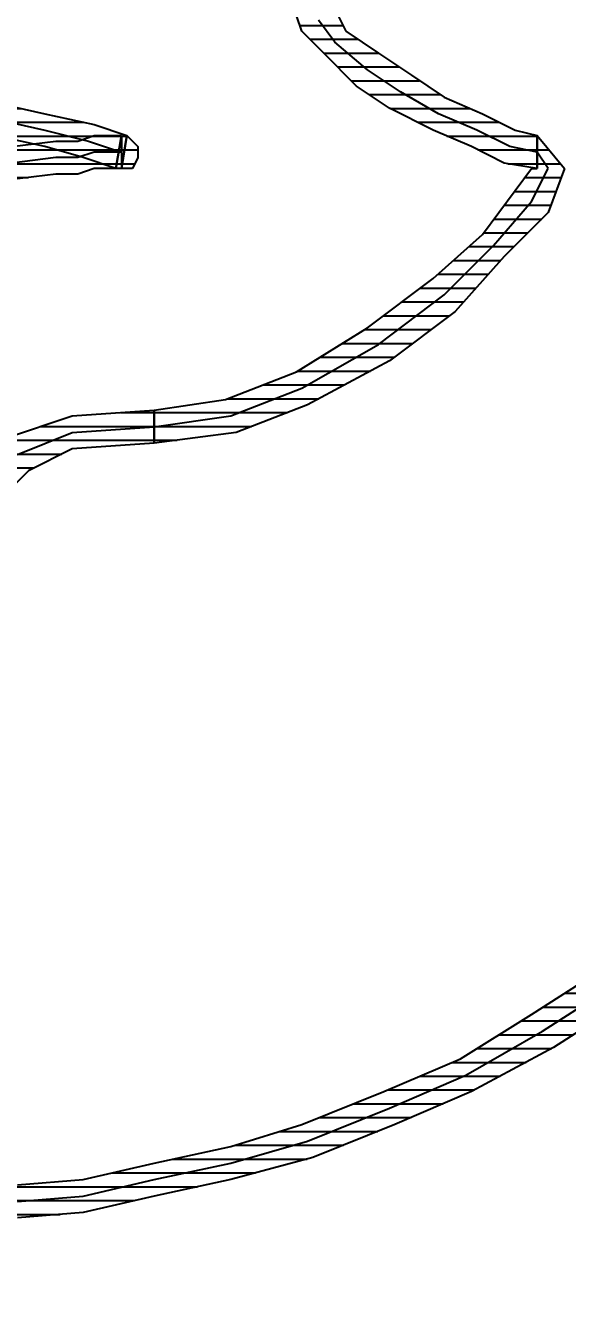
# Model space of a CAD drawing. Header units: millimetres. Extents: x 322668 to 332469, y 13187 to 20117.
# Drawn here: x 327623.18 to 327628.08, y 15746.76 to 15758.4 of the extents above; entities that cross this region are included whole.
import ezdxf

# ---------------------------------------------------------------- set-up
doc = ezdxf.new("R2010")
doc.units = ezdxf.units.MM
doc.header["$LTSCALE"] = 50
doc.header["$MEASUREMENT"] = 0
doc.header["$PDMODE"] = 3
doc.header["$PDSIZE"] = -0.5
doc.layers.get('0').update_dxf_attribs({"linetype": 'CONTINUOUS'})
doc.layers.get('DEFPOINTS').update_dxf_attribs({"linetype": 'CONTINUOUS'})
doc.layers.add('MIM_OLCU-DIS', color=1, linetype='CONTINUOUS')
doc.styles.add('OLCU', font='TSIMPLEX.SHX', dxfattribs={"width": 0.7})
doc.dimstyles.new('200-OLCU-DIŞ', dxfattribs={"dimtxt": 30, "dimasz": 10, "dimexe": 0, "dimexo": 0, "dimgap": 10, "dimtad": 1, "dimdec": 1, "dimdsep": 46, "dimtxsty": 'OLCU', "dimblk1": 'DOT', "dimblk2": 'DOT', "dimsah": 1, "dimcen": 0, "dimclrd": 7, "dimclre": 7, "dimclrt": 4, "dimadec": 0, "dimazin": 0, "dimtfac": 1, "dimtdec": 1, "dimtix": 1, "dimtmove": 2, "dimatfit": 3, "dimldrblk": 'DOT', "dimfxl": 0, "dimtolj": 1, "dimarcsym": 0})
pattern_1 = [(360, (-5108.51305, -673.59423), (1e-16, 0.125), [25])]

# ---------------------------------------------------------------- blocks, each defined once
blk = doc.blocks.new('_DOT')
at = {"color": 0, "linetype": 'ByBlock'}
blk.add_line((-0.5, 0), (-1, 0), dxfattribs=at)
at = {"color": 0, "linetype": 'ByBlock', "const_width": 0.5}
blk.add_lwpolyline([(-0.25, 0, 1), (0.25, 0, 1)], format="xyb", close=True, dxfattribs=at)
blk = doc.blocks.new('*D159')
at = {"layer": 'DEFPOINTS', "color": 0}
for p in [(329577.746, 18407.964, -57.501), (327588.544, 14892.995), (330092.587, 14892.995)]:
    blk.add_point(p, dxfattribs=at)
at = {"layer": 'MIM_OLCU-DIS', "color": 7, "lineweight": -2}
for p, q in [((330052.834, 18407.964), (330092.587, 18407.964)), ((330092.587, 18397.964), (330092.587, 14902.995)), ((330052.587, 14892.995), (330092.587, 14892.995))]:
    blk.add_line(p, q, dxfattribs=at)
at = {"layer": 'MIM_OLCU-DIS', "color": 7, "lineweight": -2, "xscale": 10, "yscale": 10, "zscale": 10}
for p, rotation in [((330092.587, 18407.964), 90), ((330092.587, 14892.995), 270)]:
    blk.add_blockref('_DOT', p, dxfattribs=dict(at, rotation=rotation))
at = {"layer": 'MIM_OLCU-DIS', "color": 4, "insert": (330067.587, 16650.479), "char_height": 30, "attachment_point": 5, "rotation": 90, "style": 'OLCU'}
blk.add_mtext('\\A1;3515', dxfattribs=at)
blk = doc.blocks.new('by')
at = {"ltscale": 30}
h = blk.add_hatch(dxfattribs=at)
h.set_pattern_fill('DC_LINES', color=256, scale=0.1, style=0)
h.set_pattern_definition(pattern_1)
edge = h.paths.add_edge_path(flags=0)
edge.add_line((6409.858, 2224.21), (6409.808, 2224.21))
edge.add_line((6409.808, 2224.21), (6409.907, 2224.111))
edge.add_line((6409.907, 2224.111), (6410.007, 2223.912))
edge.add_line((6410.007, 2223.912), (6410.303, 2223.714))
edge.add_line((6410.303, 2223.714), (6410.6, 2223.515))
edge.add_line((6410.6, 2223.515), (6410.897, 2223.316))
edge.add_line((6410.897, 2223.316), (6411.243, 2223.167))
edge.add_line((6411.243, 2223.167), (6411.54, 2223.018))
edge.add_line((6411.54, 2223.018), (6411.738, 2222.969))
edge.add_line((6411.738, 2222.969), (6411.738, 2222.671))
edge.add_line((6411.738, 2222.671), (6411.441, 2222.72))
edge.add_line((6411.441, 2222.72), (6411.144, 2222.869))
edge.add_line((6411.144, 2222.869), (6410.798, 2223.018))
edge.add_line((6410.798, 2223.018), (6410.402, 2223.217))
edge.add_line((6410.402, 2223.217), (6410.105, 2223.416))
edge.add_line((6410.105, 2223.416), (6409.808, 2223.714))
edge.add_line((6409.808, 2223.714), (6409.61, 2223.912))
edge.add_line((6409.61, 2223.912), (6409.511, 2224.21))
edge.add_line((6409.511, 2224.21), (6409.462, 2224.21))
h = blk.add_hatch(dxfattribs=at)
h.set_pattern_fill('DC_LINES', color=256, scale=0.1, style=0)
h.set_pattern_definition(pattern_1)
edge = h.paths.add_edge_path(flags=0)
edge.add_line((6407.977, 2222.969), (6407.928, 2222.671))
edge.add_line((6407.928, 2222.671), (6407.632, 2222.77))
edge.add_line((6407.632, 2222.77), (6407.285, 2222.869))
edge.add_line((6407.285, 2222.869), (6406.84, 2222.969))
edge.add_line((6406.84, 2222.969), (6406.345, 2223.068))
edge.add_line((6406.345, 2223.068), (6405.9, 2223.167))
edge.add_line((6405.9, 2223.167), (6405.455, 2223.217))
edge.add_line((6405.455, 2223.217), (6405.058, 2223.316))
edge.add_line((6405.058, 2223.316), (6404.861, 2223.366))
edge.add_line((6404.861, 2223.366), (6404.96, 2223.664))
edge.add_line((6404.96, 2223.664), (6405.158, 2223.614))
edge.add_line((6405.158, 2223.614), (6405.455, 2223.515))
edge.add_line((6405.455, 2223.515), (6405.9, 2223.465))
edge.add_line((6405.9, 2223.465), (6406.345, 2223.366))
edge.add_line((6406.345, 2223.366), (6406.84, 2223.267))
edge.add_line((6406.84, 2223.267), (6407.285, 2223.167))
edge.add_line((6407.285, 2223.167), (6407.73, 2223.068))
edge.add_line((6407.73, 2223.068), (6408.027, 2222.969))
edge.add_line((6408.027, 2222.969), (6407.977, 2222.671))
edge.add_line((6407.977, 2222.671), (6408.027, 2222.969))
edge.add_line((6408.027, 2222.969), (6408.126, 2222.869))
edge.add_line((6408.126, 2222.869), (6408.126, 2222.77))
edge.add_line((6408.126, 2222.77), (6408.077, 2222.671))
edge.add_line((6408.077, 2222.671), (6407.928, 2222.671))
h = blk.add_hatch(dxfattribs=at)
h.set_pattern_fill('DC_LINES', color=256, scale=0.1, style=0)
h.set_pattern_definition(pattern_1)
edge = h.paths.add_edge_path(flags=0)
edge.add_line((6406.988, 2222.869), (6407.384, 2222.919))
edge.add_line((6407.384, 2222.919), (6407.582, 2222.919))
edge.add_line((6407.582, 2222.919), (6407.73, 2222.969))
edge.add_line((6407.73, 2222.969), (6407.977, 2222.969))
edge.add_line((6407.977, 2222.969), (6407.977, 2222.671))
edge.add_line((6407.977, 2222.671), (6407.73, 2222.671))
edge.add_line((6407.73, 2222.671), (6407.582, 2222.621))
edge.add_line((6407.582, 2222.621), (6407.384, 2222.621))
edge.add_line((6407.384, 2222.621), (6406.988, 2222.571))
h = blk.add_hatch(dxfattribs=at)
h.set_pattern_fill('DC_LINES', color=256, scale=0.1, style=0)
h.set_pattern_definition(pattern_1)
edge = h.paths.add_edge_path(flags=0)
edge.add_line((6411.738, 2222.969), (6411.985, 2222.671))
edge.add_line((6411.985, 2222.671), (6411.837, 2222.273))
edge.add_line((6411.837, 2222.273), (6411.441, 2221.876))
edge.add_line((6411.441, 2221.876), (6410.996, 2221.379))
edge.add_line((6410.996, 2221.379), (6410.402, 2220.932))
edge.add_line((6410.402, 2220.932), (6409.66, 2220.535))
edge.add_line((6409.66, 2220.535), (6409.016, 2220.286))
edge.add_line((6409.016, 2220.286), (6408.274, 2220.187))
edge.add_line((6408.274, 2220.187), (6408.274, 2220.485))
edge.add_line((6408.274, 2220.485), (6408.918, 2220.584))
edge.add_line((6408.918, 2220.584), (6409.561, 2220.833))
edge.add_line((6409.561, 2220.833), (6410.204, 2221.23))
edge.add_line((6410.204, 2221.23), (6410.798, 2221.677))
edge.add_line((6410.798, 2221.677), (6411.243, 2222.074))
edge.add_line((6411.243, 2222.074), (6411.54, 2222.472))
edge.add_line((6411.54, 2222.472), (6411.688, 2222.671))
edge.add_line((6411.688, 2222.671), (6411.738, 2222.671))
h = blk.add_hatch(dxfattribs=at)
h.set_pattern_fill('DC_LINES', color=256, scale=0.1, style=0)
h.set_pattern_definition(pattern_1)
h.paths.add_polyline_path([(6416.339, 2220.932), (6415.993, 2219.839), (6415.548, 2218.846), (6415.102, 2217.902), (6414.558, 2217.107), (6413.915, 2216.412), (6413.271, 2215.766), (6412.579, 2215.17), (6411.886, 2214.723), (6411.144, 2214.325), (6410.452, 2214.027), (6409.71, 2213.729), (6408.968, 2213.53), (6408.274, 2213.381), (6407.632, 2213.232), (6407.038, 2213.183), (6406.444, 2213.133), (6406.444, 2213.431), (6407.038, 2213.481), (6407.632, 2213.53), (6408.274, 2213.679), (6408.968, 2213.829), (6409.61, 2214.027), (6410.352, 2214.325), (6411.045, 2214.623), (6411.688, 2215.021), (6412.381, 2215.468), (6413.074, 2215.964), (6413.717, 2216.61), (6414.261, 2217.306), (6414.805, 2218.1), (6415.251, 2218.945), (6415.696, 2219.938), (6416.042, 2221.031), (6416.141, 2221.131), (6416.24, 2221.131), (6416.339, 2221.081)], flags=0)
h = blk.add_hatch(dxfattribs=at)
h.set_pattern_fill('DC_LINES', color=256, scale=0.1, style=0)
h.set_pattern_definition(pattern_1)
edge = h.paths.add_edge_path(flags=0)
edge.add_line((6408.274, 2220.187), (6407.533, 2220.137))
edge.add_line((6407.533, 2220.137), (6407.136, 2219.938))
edge.add_line((6407.136, 2219.938), (6406.938, 2219.74))
edge.add_line((6406.938, 2219.74), (6406.84, 2219.491))
edge.add_line((6406.84, 2219.491), (6406.84, 2219.193))
edge.add_line((6406.84, 2219.193), (6406.889, 2218.846))
edge.add_line((6406.889, 2218.846), (6406.938, 2218.597))
edge.add_line((6406.938, 2218.597), (6407.038, 2218.399))
edge.add_line((6407.038, 2218.399), (6406.641, 2218.399))
edge.add_line((6406.641, 2218.399), (6406.641, 2218.597))
edge.add_line((6406.641, 2218.597), (6406.593, 2218.846))
edge.add_line((6406.593, 2218.846), (6406.543, 2219.193))
edge.add_line((6406.543, 2219.193), (6406.543, 2219.491))
edge.add_line((6406.543, 2219.491), (6406.641, 2219.938))
edge.add_line((6406.641, 2219.938), (6406.938, 2220.236))
edge.add_line((6406.938, 2220.236), (6407.533, 2220.435))
edge.add_line((6407.533, 2220.435), (6408.274, 2220.485))
for p, q in [((6409.61, 2223.912, -4.505), (6409.511, 2224.21, -4.505)), ((6409.907, 2223.813, -4.505), (6409.759, 2224.012, -4.505)), ((6409.907, 2224.111, -4.505), (6410.007, 2223.912, -4.505)), ((6409.808, 2223.714, -4.505), (6409.61, 2223.912, -4.505)), ((6410.007, 2223.912, -4.505), (6410.303, 2223.714, -4.505)), ((6410.204, 2223.565, -4.505), (6409.907, 2223.813, -4.505)), ((6410.105, 2223.416, -4.505), (6409.808, 2223.714, -4.505)), ((6410.303, 2223.714, -4.505), (6410.6, 2223.515, -4.505)), ((6410.501, 2223.366, -4.505), (6410.204, 2223.565, -4.505)), ((6410.6, 2223.515, -4.505), (6410.897, 2223.316, -4.505)), ((6410.402, 2223.217, -4.505), (6410.105, 2223.416, -4.505)), ((6410.847, 2223.167, -4.505), (6410.501, 2223.366, -4.505)), ((6410.897, 2223.316, -4.505), (6411.243, 2223.167, -4.505)), ((6406.84, 2223.267, -4.505), (6407.285, 2223.167, -4.505)), ((6410.798, 2223.018, -4.505), (6410.402, 2223.217, -4.505)), ((6406.84, 2223.118, -4.505), (6407.285, 2223.018, -4.505)), ((6407.285, 2223.167, -4.505), (6407.73, 2223.068, -4.505)), ((6411.193, 2223.018, -4.505), (6410.847, 2223.167, -4.505)), ((6411.243, 2223.167, -4.505), (6411.54, 2223.018, -4.505)), ((6407.285, 2222.869, -4.505), (6406.84, 2222.969, -4.505)), ((6407.285, 2223.018, -4.505), (6407.68, 2222.919, -4.505)), ((6407.582, 2222.919, -4.505), (6407.73, 2222.969, -4.505)), ((6407.73, 2223.068, -4.505), (6408.027, 2222.969, -4.505)), ((6407.73, 2222.969, -4.505), (6407.977, 2222.969, -4.505)), ((6407.977, 2222.969, -4.505), (6407.928, 2222.671, -4.505)), ((6407.928, 2222.671, -4.505), (6407.977, 2222.969, -4.505)), ((6408.027, 2222.969, -4.505), (6407.977, 2222.671, -4.505)), ((6407.977, 2222.671, -4.505), (6408.027, 2222.969, -4.505)), ((6407.977, 2222.969, -4.505), (6407.977, 2222.969, -4.505)), ((6407.977, 2222.969, -4.505), (6407.977, 2222.671, -4.505)), ((6408.027, 2222.969, -4.505), (6408.126, 2222.869, -4.505)), ((6411.144, 2222.869, -4.505), (6410.798, 2223.018, -4.505)), ((6411.49, 2222.869, -4.505), (6411.193, 2223.018, -4.505)), ((6411.54, 2223.018, -4.505), (6411.738, 2222.969, -4.505)), ((6411.738, 2222.969, -4.505), (6411.738, 2222.969, -4.505)), ((6411.738, 2222.969, -4.505), (6411.985, 2222.671, -4.505)), ((6411.738, 2222.671, -4.505), (6411.738, 2222.969, -4.505)), ((6411.738, 2222.969, -4.505), (6411.738, 2222.969, -4.505)), ((6411.738, 2222.969, -4.505), (6411.738, 2222.671, -4.505)), ((6406.988, 2222.869, -4.505), (6407.384, 2222.919, -4.505)), ((6407.632, 2222.77, -4.505), (6407.285, 2222.869, -4.505)), ((6407.384, 2222.919, -4.505), (6407.582, 2222.919, -4.505)), ((6407.68, 2222.919, -4.505), (6407.977, 2222.82, -4.505)), ((6408.126, 2222.869, -4.505), (6408.126, 2222.77, -4.505)), ((6411.441, 2222.72, -4.505), (6411.144, 2222.869, -4.505)), ((6411.738, 2222.82, -4.505), (6411.49, 2222.869, -4.505)), ((6407.384, 2222.77, -4.505), (6406.988, 2222.72, -4.505)), ((6407.582, 2222.77, -4.505), (6407.384, 2222.77, -4.505)), ((6407.73, 2222.82, -4.505), (6407.582, 2222.77, -4.505)), ((6407.928, 2222.671, -4.505), (6407.632, 2222.77, -4.505)), ((6407.977, 2222.82, -4.505), (6407.73, 2222.82, -4.505)), ((6408.126, 2222.77, -4.505), (6408.077, 2222.671, -4.505)), ((6411.837, 2222.671, -4.505), (6411.738, 2222.82, -4.505)), ((6407.384, 2222.621, -4.505), (6406.988, 2222.571, -4.505)), ((6407.582, 2222.621, -4.505), (6407.384, 2222.621, -4.505)), ((6407.73, 2222.671, -4.505), (6407.582, 2222.621, -4.505)), ((6407.977, 2222.671, -4.505), (6407.73, 2222.671, -4.505)), ((6408.077, 2222.671, -4.505), (6407.928, 2222.671, -4.505)), ((6411.738, 2222.671, -4.505), (6411.441, 2222.72, -4.505)), ((6411.54, 2222.472, -4.505), (6411.688, 2222.671, -4.505)), ((6411.688, 2222.372, -4.505), (6411.837, 2222.671, -4.505)), ((6411.688, 2222.671, -4.505), (6411.738, 2222.671, -4.505)), ((6411.738, 2222.671, -4.505), (6411.738, 2222.671, -4.505)), ((6411.985, 2222.671, -4.505), (6411.837, 2222.273, -4.505)), ((6411.243, 2222.074, -4.505), (6411.54, 2222.472, -4.505)), ((6411.342, 2221.975, -4.505), (6411.688, 2222.372, -4.505)), ((6411.837, 2222.273, -4.505), (6411.441, 2221.876, -4.505)), ((6410.798, 2221.677, -4.505), (6411.243, 2222.074, -4.505)), ((6410.897, 2221.528, -4.505), (6411.342, 2221.975, -4.505)), ((6411.441, 2221.876, -4.505), (6410.996, 2221.379, -4.505)), ((6410.204, 2221.23, -4.505), (6410.798, 2221.677, -4.505)), ((6410.303, 2221.081, -4.505), (6410.897, 2221.528, -4.505)), ((6410.996, 2221.379, -4.505), (6410.402, 2220.932, -4.505)), ((6409.561, 2220.833, -4.505), (6410.204, 2221.23, -4.505)), ((6409.61, 2220.684, -4.505), (6410.303, 2221.081, -4.505)), ((6410.402, 2220.932, -4.505), (6409.66, 2220.535, -4.505)), ((6408.918, 2220.584, -4.505), (6409.561, 2220.833, -4.505)), ((6408.968, 2220.435, -4.505), (6409.61, 2220.684, -4.505)), ((6408.274, 2220.485, -4.505), (6408.918, 2220.584, -4.505)), ((6409.66, 2220.535, -4.505), (6409.016, 2220.286, -4.505)), ((6406.938, 2220.236, -4.505), (6407.533, 2220.435, -4.505)), ((6407.533, 2220.435, -4.505), (6408.274, 2220.485, -4.505)), ((6408.274, 2220.485, -4.505), (6408.274, 2220.485, -4.505)), ((6408.274, 2220.485, -4.505), (6408.274, 2220.187, -4.505)), ((6408.274, 2220.187, -4.505), (6408.274, 2220.485, -4.505)), ((6408.274, 2220.336, -4.505), (6408.968, 2220.435, -4.505)), ((6407.038, 2220.087, -4.505), (6407.533, 2220.286, -4.505)), ((6407.533, 2220.286, -4.505), (6408.274, 2220.336, -4.505)), ((6409.016, 2220.286, -4.505), (6408.274, 2220.187, -4.505)), ((6408.274, 2220.187, -4.505), (6407.533, 2220.137, -4.505)), ((6408.274, 2220.187, -4.505), (6408.274, 2220.187, -4.505)), ((6408.274, 2220.187, -4.505), (6408.274, 2220.187, -4.505)), ((6407.533, 2220.137, -4.505), (6407.136, 2219.938, -4.505)), ((6407.136, 2219.938, -4.505), (6406.938, 2219.74, -4.505)), ((6411.688, 2215.021, -4.505), (6412.381, 2215.468, -4.505)), ((6411.787, 2214.872, -4.505), (6412.48, 2215.319, -4.505)), ((6412.579, 2215.17, -4.505), (6411.886, 2214.723, -4.505)), ((6411.045, 2214.623, -4.505), (6411.688, 2215.021, -4.505)), ((6411.094, 2214.474, -4.505), (6411.787, 2214.872, -4.505)), ((6411.886, 2214.723, -4.505), (6411.144, 2214.325, -4.505)), ((6410.352, 2214.325, -4.505), (6411.045, 2214.623, -4.505)), ((6410.402, 2214.176, -4.505), (6411.094, 2214.474, -4.505)), ((6409.61, 2214.027, -4.505), (6410.352, 2214.325, -4.505)), ((6411.144, 2214.325, -4.505), (6410.452, 2214.027, -4.505)), ((6409.66, 2213.878, -4.505), (6410.402, 2214.176, -4.505)), ((6408.968, 2213.829, -4.505), (6409.61, 2214.027, -4.505)), ((6410.452, 2214.027, -4.505), (6409.71, 2213.729, -4.505)), ((6408.968, 2213.679, -4.505), (6409.66, 2213.878, -4.505)), ((6408.274, 2213.679, -4.505), (6408.968, 2213.829, -4.505)), ((6407.632, 2213.53, -4.505), (6408.274, 2213.679, -4.505)), ((6408.274, 2213.53, -4.505), (6408.968, 2213.679, -4.505)), ((6409.71, 2213.729, -4.505), (6408.968, 2213.53, -4.505)), ((6407.038, 2213.481, -4.505), (6407.632, 2213.53, -4.505)), ((6407.632, 2213.381, -4.505), (6408.274, 2213.53, -4.505)), ((6408.968, 2213.53, -4.505), (6408.274, 2213.381, -4.505)), ((6407.038, 2213.332, -4.505), (6407.632, 2213.381, -4.505)), ((6408.274, 2213.381, -4.505), (6407.632, 2213.232, -4.505)), ((6407.632, 2213.232, -4.505), (6407.038, 2213.183, -4.505))]:
    blk.add_line(p, q, dxfattribs=at)

msp = doc.modelspace()

# ---------------------------------------------------------------- block references
msp.add_blockref('by', (321216.067, 13534.441, 4.505))

# ---------------------------------------------------------------- dimensions: what is measured, and where the dimension line sits
at = {"layer": 'MIM_OLCU-DIS', "color": 22}
dim = msp.add_linear_dim(base=(330092.587, 14892.995), p1=(329577.746, 18407.964, -57.501), p2=(327588.544, 14892.995), angle=270, dimstyle='200-OLCU-DIŞ', dxfattribs=at)
dim.commit()
dim.dimension.update_dxf_attribs({"geometry": '*D159', "text_midpoint": (330067.587, 16650.479)})

doc.saveas('drawing.dxf')
